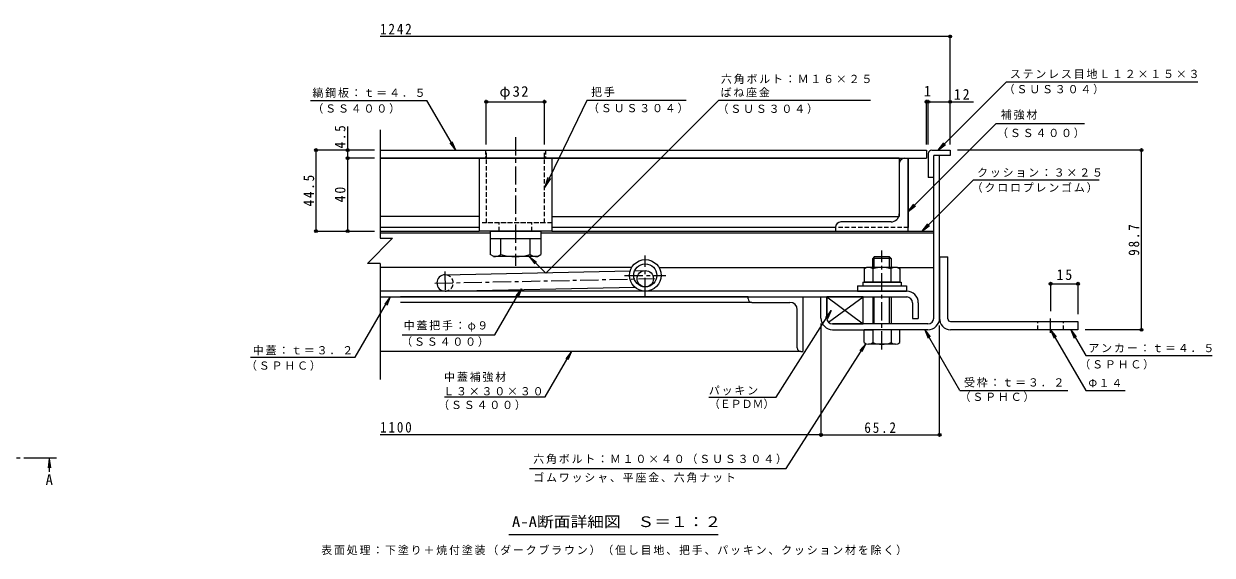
# Model space of a CAD drawing. Units: millimetres on the paper, enlarged 10 times, with parts at other scales. Extents: x -2620 to 2604, y -1962 to 1618.
# Drawn here: x -660 to 2604, y 158 to 1618 of the extents above; entities that cross this region are included whole.
import ezdxf
from ezdxf.enums import TextEntityAlignment as Align

# ---------------------------------------------------------------- set-up
doc = ezdxf.new("R2010")
doc.units = ezdxf.units.MM
doc.header["$LTSCALE"] = 10
doc.header["$PDMODE"] = 32
doc.header["$PDSIZE"] = 8
doc.linetypes.add('CHAIN1', pattern=[8, 5, -1, 1, -1])
doc.linetypes.add('DASHED1', pattern=[1.8, 1.2, -0.6])
for name, color, linetype, lineweight in [('0-2', 3, 'Continuous', 9), ('0-5', 7, 'Continuous', 9), ('D-1', 2, 'Continuous', 9), ('D-2', 3, 'Continuous', 9), ('D-3', 4, 'Continuous', 9), ('D-5', 7, 'Continuous', 9), ('D-6', 6, 'Continuous', 5), ('D-7', 5, 'Continuous', 5), ('D-8', 5, 'Continuous', 5), ('D-9', 134, 'Continuous', 5), ('D-A', 3, 'Continuous', 9), ('D-B', 6, 'Continuous', 5), ('D-C', 5, 'Continuous', 5), ('D-E', 3, 'Continuous', 9), ('D-F', 7, 'Continuous', 9)]:
    doc.layers.add(name, color=color, linetype=linetype, lineweight=lineweight)
doc.styles.add('ＭＳ ゴシック', font='')
doc.styles.get('ＭＳ ゴシック').set_extended_font_data('MS Gothic')

msp = doc.modelspace()

# ---------------------------------------------------------------- linework, layer by layer
at = {"layer": '0-2', "color": 4, "linetype": 'CHAIN1'}
msp.add_line((-610.27, 425.07), (-1142.49, 425.07), dxfattribs=at)
at = {"layer": '0-2', "color": 4}
for q in [(-593.54, 398.28), (-587.01, 398.28), (-590.27, 387.46)]:
    msp.add_line((-590.27, 423.07), q, dxfattribs=at)
msp.add_solid([(-570.27, 423.07), (-570.27, 427.07), (-610.27, 423.07), (-610.27, 427.07)], dxfattribs=at)
at = {"layer": 'D-1'}
for p, q in [((1855.44, 1256.09), (1839.44, 1256.09)), ((1839.44, 809.59), (1839.44, 1256.09)), ((1855.44, 809.59), (1855.44, 1256.09)), ((1545.44, 809.59), (1545.44, 867.59)), ((1823.44, 793.59), (1561.44, 793.59)), ((1561.44, 777.59), (1671.94, 777.59)), ((1823.44, 777.59), (1721.94, 777.59))]:
    msp.add_line(p, q, dxfattribs=at)
msp.add_lwpolyline([(1529.44, 809.59), (1529.44, 867.59), (1545.44, 867.59)], dxfattribs=at)
for centre, radius, start, end in [((1561.44, 809.59), 32, 180, 270), ((1561.44, 809.59), 16, 180, 270), ((1823.44, 809.59), 16, 270, 0), ((1823.44, 809.59), 32, 270, 0)]:
    msp.add_arc(centre, radius, start, end, dxfattribs=at)
at = {"layer": 'D-2'}
for p, q in [((318.46, 1271.09), (1819.44, 1271.09)), ((318.46, 1248.59), (1819.44, 1248.59)), ((1819.44, 1271.09), (1819.44, 1248.59))]:
    msp.add_line(p, q, dxfattribs=at)
at = {"layer": 'D-2', "linetype": 'DASHED1'}
for p, q in [((607.94, 1271.09), (607.94, 1248.59)), ((772.94, 1271.09), (772.94, 1248.59))]:
    msp.add_line(p, q, dxfattribs=at)
at = {"layer": 'D-2', "linetype": 'CHAIN1'}
for p, q in [((1046.94, 870.1), (1046.94, 981.08)), ((990.2, 926.84), (1103.68, 926.84))]:
    msp.add_line(p, q, dxfattribs=at)
at = {"layer": 'D-2'}
for radius in [43.25, 31.75]:
    msp.add_circle((1046.94, 926.84), radius, dxfattribs=at)
at = {"layer": 'D-3'}
for p, q in [((1824.44, 1261.09), (1824.44, 1196.09)), ((1834.44, 1271.09), (1884.44, 1271.09)), ((1839.44, 1196.09), (1839.44, 1256.09)), ((1839.44, 1196.09), (1824.44, 1196.09))]:
    msp.add_line(p, q, dxfattribs=at)
msp.add_lwpolyline([(1884.44, 1271.09), (1884.44, 1256.09), (1839.44, 1256.09)], dxfattribs=at)
msp.add_arc((1834.44, 1261.09), 10, 90, 180, dxfattribs=at)
at = {"layer": 'D-5'}
for p, q in [((2039.19, 1458.49), (2565.03, 1458.49)), ((127.31, 1407.26), (447.12, 1407.26)), ((526.15, 1271.09), (447.12, 1407.26)), ((886.2, 1407.26), (771.19, 1168.27)), ((773.82, 932.81), (1248.27, 1407.26)), ((1159.46, 1407.26), (886.2, 1407.26)), ((1665.25, 1407.26), (1248.27, 1407.26)), ((2253.42, 1342.95), (2009.87, 1342.95)), ((229.65, 1271.09), (229.65, 1335.44)), ((526.15, 1271.09), (510.89, 1290.89)), ((526.15, 1271.09), (516.53, 1294.17)), ((1851.79, 1271.09), (1871.62, 1286.31)), ((771.19, 1168.27), (780.56, 1196.77)), ((771.19, 1168.27), (787.61, 1193.38)), ((1948.85, 1189.6), (1807.84, 1048.6)), ((1948.85, 1189.6), (2293.39, 1189.6)), ((1769.44, 1102.52), (1789.27, 1117.74)), ((1807.84, 1048.6), (1823.06, 1068.43)), ((1807.84, 1048.6), (1827.68, 1063.81)), ((728.04, 978.59), (743.26, 958.76)), ((706.95, 890.24), (691.69, 870.44)), ((706.95, 890.24), (697.33, 867.17)), ((250.12, 701.77), (346.37, 867.59)), ((346.37, 867.59), (331.1, 847.79)), ((346.37, 867.59), (336.75, 844.52)), ((1406.2, 592.47), (1557.93, 830.57)), ((1557.93, 830.57), (1541.86, 811.42)), ((1557.93, 830.57), (1547.36, 807.92)), ((1814.61, 777.59), (1824.18, 754.49)), ((2160.44, 777.59), (2170.01, 754.49)), ((2160.44, 777.59), (2175.66, 757.76)), ((2160.44, 777.59), (2256.85, 610.6)), ((2215.74, 777.59), (2256.85, 706.38)), ((2215.74, 777.59), (2225.31, 754.49)), ((2215.74, 777.59), (2230.96, 757.76)), ((1433.98, 396.46), (1652.39, 739.22)), ((1652.39, 739.22), (1636.32, 720.07)), ((1652.39, 739.22), (1641.83, 716.56)), ((-37.6, 701.77), (250.12, 701.77)), ((772.24, 593.64), (844.18, 717.59)), ((844.18, 717.59), (828.92, 697.79)), ((844.18, 717.59), (834.56, 694.52)), ((2256.85, 706.38), (2604.29, 706.38)), ((495.62, 593.64), (772.24, 593.64)), ((1221.64, 592.47), (1406.2, 592.47)), ((1911.03, 610.6), (2207.37, 610.6)), ((2256.85, 610.6), (2364.91, 610.6)), ((729.11, 396.46), (1433.98, 396.46)), ((1246.88, 214.25), (671.88, 214.25))]:
    msp.add_line(p, q, dxfattribs=at)
for points in [[(2039.19, 1458.49), (1851.79, 1271.09), (1867.01, 1290.92)], [(2009.87, 1342.95), (1769.44, 1102.52), (1784.66, 1122.36)], [(773.82, 932.81), (728.04, 978.59), (747.88, 963.37)], [(379.56, 763.33), (633.29, 763.33), (706.95, 890.24)], [(1911.03, 610.6), (1814.61, 777.59), (1829.83, 757.76)]]:
    msp.add_lwpolyline(points, dxfattribs=at)
at = {"layer": 'D-6'}
for p, q in [((318.46, 1048.6), (590.44, 1048.6)), ((790.44, 1048.6), (1839.44, 1048.6)), ((318.46, 1043.6), (620.44, 1043.6)), ((760.44, 1043.6), (1839.44, 1043.6)), ((1009.56, 948.6), (318.46, 948.6)), ((1084.32, 948.6), (1654.44, 948.6)), ((1739.44, 948.6), (1839.44, 948.6)), ((496.47, 928.58), (1005.5, 939.23)), ((1017.82, 939.49), (1046.47, 940.09)), ((497.41, 883.6), (1018.24, 894.49)), ((1046.94, 895.09), (1047.41, 895.1)), ((1545.44, 867.59), (1545.44, 809.59)), ((1549.96, 798.45), (1645.44, 867.59))]:
    msp.add_line(p, q, dxfattribs=at)
at = {"layer": 'D-6', "linetype": 'CHAIN1'}
for p, q in [((468.42, 905.5), (1072.22, 918.12)), ((496.28, 937.59), (497.53, 877.72))]:
    msp.add_line(p, q, dxfattribs=at)
at = {"layer": 'D-6'}
msp.add_lwpolyline([(1561.44, 793.59), (1645.44, 793.59), (1645.44, 867.59), (1545.44, 867.59), (1645.44, 793.59)], dxfattribs=at)
msp.add_circle((1046.94, 917.59), 22.5, dxfattribs=at)
msp.add_arc((496.94, 906.09), 22.5, 90, 270, dxfattribs=at)
at = {"layer": 'D-6', "linetype": 'DASHED1'}
msp.add_arc((496.94, 906.09), 22.5, 270, 90, dxfattribs=at)
at = {"layer": 'D-7'}
for p, q in [((590.44, 1248.59), (590.44, 1048.59)), ((790.44, 1248.59), (790.44, 1048.59)), ((790.44, 1048.59), (590.44, 1048.59)), ((1676, 977.59), (1671.94, 973.53)), ((1721.94, 973.53), (1671.94, 973.53)), ((1671.94, 948.59), (1671.94, 973.53)), ((1717.88, 977.59), (1676, 977.59)), ((1676, 948.59), (1676, 977.59)), ((1717.88, 977.59), (1721.94, 973.53)), ((1717.88, 948.59), (1717.88, 977.59)), ((1721.94, 973.53), (1721.94, 950.09)), ((1721.94, 973.53), (1721.94, 948.59)), ((1671.94, 867.59), (1671.94, 793.59)), ((1676, 793.59), (1676, 867.59)), ((1717.88, 793.59), (1717.88, 867.59)), ((1721.94, 867.59), (1721.94, 793.59)), ((1745.94, 777.59), (1647.94, 777.59)), ((1647.94, 742.06), (1647.94, 777.59)), ((1671.94, 777.59), (1671.94, 742.06)), ((1721.94, 777.59), (1721.94, 742.06)), ((1745.94, 742.06), (1745.94, 777.59)), ((1733.94, 737.59), (1659.94, 737.59))]:
    msp.add_line(p, q, dxfattribs=at)
at = {"layer": 'D-7', "linetype": 'DASHED1'}
for p, q in [((790.44, 1071.09), (590.44, 1071.09)), ((645.44, 1048.59), (645.44, 1071.09)), ((735.44, 1048.59), (735.44, 1071.09))]:
    msp.add_line(p, q, dxfattribs=at)
at = {"layer": 'D-7', "linetype": 'CHAIN1'}
msp.add_line((1696.94, 723.2), (1696.94, 995.25), dxfattribs=at)
at = {"layer": 'D-7', "color": 2, "lineweight": 9}
for p, q in [((1647.87, 944.79), (1654.44, 948.59)), ((1739.44, 948.59), (1654.44, 948.59)), ((1647.87, 944.79), (1647.87, 908.59)), ((1672.4, 944.79), (1672.4, 908.59)), ((1721.48, 944.79), (1721.48, 908.59))]:
    msp.add_line(p, q, dxfattribs=at)
at = {"layer": 'D-7', "color": 134}
for p, q in [((1629.44, 898.59), (1629.44, 883.59)), ((1629.44, 898.59), (1764.44, 898.59)), ((1629.44, 883.59), (1764.44, 883.59)), ((1764.44, 898.59), (1764.44, 883.59))]:
    msp.add_line(p, q, dxfattribs=at)
at = {"layer": 'D-7', "color": 6}
for p, q in [((1644.44, 908.59), (1644.44, 898.59)), ((1644.44, 898.59), (1749.44, 898.59))]:
    msp.add_line(p, q, dxfattribs=at)
at = {"layer": 'D-7', "color": 2, "lineweight": 9}
msp.add_lwpolyline([(1739.44, 948.59), (1746.02, 944.79), (1746.02, 908.59), (1647.87, 908.59)], dxfattribs=at)
at = {"layer": 'D-7', "color": 6}
msp.add_lwpolyline([(1644.44, 908.59), (1749.44, 908.59), (1749.44, 898.59)], dxfattribs=at)
at = {"layer": 'D-7', "color": 2, "lineweight": 9}
for centre, radius, start, end in [((1662.35, 919.71), 28.97, 94.38438, 120), ((1659.37, 924.39), 24.21, 57.42749, 88.18784), ((1696.94, 867.39), 81.2, 72.41188, 107.5881), ((1734.51, 924.39), 24.21, 91.81215, 122.57249), ((1731.53, 919.71), 28.97, 59.99998, 85.6156)]:
    msp.add_arc(centre, radius, start, end, dxfattribs=at)
at = {"layer": 'D-7'}
for centre, radius, start, end in [((1659.94, 755.92), 18.33, 229.1022, 310.89809), ((1696.94, 809.67), 72.08, 249.70546, 290.29454), ((1733.94, 755.92), 18.33, 229.10191, 310.8978)]:
    msp.add_arc(centre, radius, start, end, dxfattribs=at)
at = {"layer": 'D-8'}
for p, q in [((318.46, 1248.59), (1769.44, 1248.59)), ((1769.44, 1248.59), (1769.44, 1058.6)), ((590.44, 1058.6), (318.46, 1058.6)), ((1569.44, 1058.6), (790.44, 1058.6))]:
    msp.add_line(p, q, dxfattribs=at)
at = {"layer": 'D-8', "linetype": 'DASHED1'}
msp.add_line((1769.44, 1058.6), (1569.44, 1058.6), dxfattribs=at)
at = {"layer": 'D-9'}
for p, q in [((1759.44, 1248.59), (1769.44, 1248.59)), ((1769.44, 1048.6), (1769.44, 1248.59)), ((1744.44, 1233.59), (1744.44, 1096.1)), ((1569.44, 1058.6), (1569.44, 1048.6)), ((1569.44, 1048.6), (1769.44, 1048.6)), ((1721.94, 1073.6), (1584.44, 1073.6)), ((620.94, 1028.59), (620.94, 984.22)), ((650.44, 984.08), (650.44, 1028.59)), ((730.44, 984.08), (730.44, 1028.59)), ((759.94, 1028.59), (759.94, 984.08)), ((630.48, 978.71), (620.94, 984.22)), ((750.44, 978.59), (759.94, 984.08)), ((750.44, 978.59), (630.69, 978.59))]:
    msp.add_line(p, q, dxfattribs=at)
for centre, radius, start, end in [((1759.44, 1233.59), 15, 90, 180), ((1721.94, 1096.1), 22.5, 270, 0), ((1584.44, 1058.6), 15, 90, 180), ((631.73, 1013.1), 34.53, 267.86055, 302.81094), ((690.44, 1127.19), 148.6, 254.38446, 285.61554), ((749.15, 1013.1), 34.53, 237.18906, 272.13945)]:
    msp.add_arc(centre, radius, start, end, dxfattribs=at)
at = {"layer": 'D-A'}
for p, q in [((1764.94, 883.59), (318.46, 883.59)), ((318.46, 867.59), (1764.94, 867.59)), ((1780.94, 851.59), (1780.94, 808.59)), ((1796.94, 851.59), (1796.94, 808.59)), ((1780.94, 808.59), (1796.94, 808.59))]:
    msp.add_line(p, q, dxfattribs=at)
for radius in [32, 16]:
    msp.add_arc((1764.94, 851.59), radius, 0, 90, dxfattribs=at)
at = {"layer": 'D-B', "color": 4, "lineweight": 9}
for p, q in [((1744.44, 1248.59), (318.46, 1248.59)), ((1744.44, 1248.59), (1744.44, 1088.59)), ((590.44, 1088.59), (318.46, 1088.59)), ((790.44, 1088.59), (1744.44, 1088.59))]:
    msp.add_line(p, q, dxfattribs=at)
at = {"layer": 'D-B'}
for p, q in [((1329.44, 867.59), (374.99, 867.59)), ((1339.44, 852.59), (374.99, 852.59)), ((1329.44, 867.59), (1479.44, 867.59)), ((1329.44, 862.59), (1329.44, 867.59)), ((1339.44, 852.59), (1444.44, 852.59)), ((1479.44, 867.59), (1479.44, 717.59)), ((1464.44, 727.59), (1464.44, 832.59)), ((1474.44, 717.59), (318.46, 717.59)), ((1474.44, 717.59), (1479.44, 717.59))]:
    msp.add_line(p, q, dxfattribs=at)
for centre, radius, start, end in [((1339.44, 862.59), 10, 180, 270), ((1444.44, 832.59), 20, 0, 90), ((1474.44, 727.59), 10, 180, 270)]:
    msp.add_arc(centre, radius, start, end, dxfattribs=at)
at = {"layer": 'D-C', "color": 2, "linetype": 'CHAIN1', "lineweight": 9}
msp.add_line((690.69, 1306.27), (690.69, 952.96), dxfattribs=at)
at = {"layer": 'D-C', "color": 2, "linetype": 'DASHED1', "lineweight": 9}
for p in [(610.44, 1271.09), (770.44, 1071.09)]:
    msp.add_line(p, (770.44, 1271.09), dxfattribs=at)
at = {"layer": 'D-C', "color": 134}
for p, q in [((620.44, 1048.59), (760.44, 1048.59)), ((760.44, 1048.59), (760.44, 1028.59))]:
    msp.add_line(p, q, dxfattribs=at)
at = {"layer": 'D-C', "color": 2, "linetype": 'DASHED1', "lineweight": 9}
msp.add_lwpolyline([(770.44, 1071.09), (610.44, 1071.09), (610.44, 1271.09)], dxfattribs=at)
at = {"layer": 'D-C', "color": 134}
msp.add_lwpolyline([(620.44, 1048.59), (620.44, 1028.59), (760.44, 1028.59)], dxfattribs=at)
at = {"layer": 'D-E'}
for p, q in [((1855.44, 977.6), (1855.44, 809.59)), ((1855.44, 977.6), (1877.94, 977.6)), ((1877.94, 807.59), (1877.94, 977.6)), ((1885.44, 800.09), (2235.44, 800.09)), ((2235.44, 800.09), (2235.44, 777.59)), ((2235.44, 777.59), (1885.44, 777.59))]:
    msp.add_line(p, q, dxfattribs=at)
at = {"layer": 'D-E', "linetype": 'DASHED1'}
for p, q in [((2125.44, 777.59), (2125.44, 800.09)), ((2195.44, 777.59), (2195.44, 800.09))]:
    msp.add_line(p, q, dxfattribs=at)
at = {"layer": 'D-E', "linetype": 'CHAIN1'}
msp.add_line((2160.44, 768.86), (2160.44, 808.3), dxfattribs=at)
at = {"layer": 'D-E'}
for radius, start in [(30, 176.17647), (7.5, 180.00027)]:
    msp.add_arc((1885.44, 807.59), radius, start, 270, dxfattribs=at)
at = {"layer": 'D-F'}
for p, q in [((1884.44, 1583.06), (318.46, 1583.06)), ((1884.44, 1286.09), (1884.44, 1588.06)), ((610.19, 1286.09), (610.19, 1408.72)), ((770.19, 1286.09), (770.19, 1408.72)), ((1819.44, 1286.09), (1819.44, 1408.72)), ((1824.44, 1286.09), (1824.44, 1408.72)), ((610.19, 1403.72), (770.19, 1403.72)), ((1819.44, 1403.72), (1824.44, 1403.72)), ((1824.44, 1403.72), (1948.79, 1403.72)), ((318.46, 1326.85), (318.46, 1028.75)), ((303.46, 1271.09), (139.69, 1271.09)), ((142.69, 1048.6), (142.69, 1271.09)), ((303.46, 1248.59), (224.65, 1248.59)), ((229.65, 1248.59), (229.65, 1271.09)), ((229.65, 1048.6), (229.65, 1248.59)), ((2413.07, 1271.09), (1904.44, 1271.09)), ((2410.07, 777.59), (2410.07, 1271.09)), ((139.69, 1048.6), (303.46, 1048.6)), ((318.46, 959.94), (284.06, 959.94)), ((318.46, 959.94), (318.46, 641.05)), ((2160.44, 906.84), (2160.44, 828.3)), ((2160.44, 903.84), (2235.44, 903.84)), ((2235.44, 906.84), (2235.44, 820.09)), ((1529.44, 794.59), (1529.44, 483.69)), ((1855.44, 485.69), (1855.44, 789.59)), ((2413.07, 777.59), (2255.44, 777.59)), ((1529.44, 488.69), (318.46, 488.69)), ((1529.44, 488.69), (1855.44, 488.69))]:
    msp.add_line(p, q, dxfattribs=at)
msp.add_lwpolyline([(318.46, 1028.75), (352.87, 1028.75), (284.06, 959.94)], dxfattribs=at)
for p in [(1884.44, 1583.06), (610.19, 1403.72), (770.19, 1403.72), (1819.44, 1403.72), (1824.44, 1403.72), (1884.44, 1403.72), (142.69, 1271.09), (229.65, 1271.09), (2410.07, 1271.09), (229.65, 1248.59), (142.69, 1048.6), (229.65, 1048.6), (2160.44, 903.84), (2235.44, 903.84), (2410.07, 777.59), (1529.44, 488.69), (1855.44, 488.69)]:
    msp.add_point(p, dxfattribs=at)

# ---------------------------------------------------------------- texts
at = {"layer": '0-5', "color": 2, "style": 'ＭＳ ゴシック'}
msp.add_text('A', height=29.33, dxfattribs=at).set_placement((-600.27, 342.37), align=Align.BOTTOM_LEFT)
at = {"layer": 'D-5', "style": 'ＭＳ ゴシック'}
msp.add_text('（ＥＰＤＭ）', height=21.99, dxfattribs=at).set_placement((1221.64, 555.91), align=Align.BOTTOM_LEFT)
at = {"layer": 'D-5', "color": 2, "style": 'ＭＳ ゴシック', "width": 1.15}
msp.add_text('A-A断面詳細図\u3000Ｓ＝１：２', height=29.33, dxfattribs=at).set_placement((680.63, 226.75), align=Align.BOTTOM_LEFT)
at = {"layer": 'D-5', "char_height": 21.99, "attachment_point": 7, "style": 'ＭＳ ゴシック'}
for s, insert in [('\\T1.17;六角ボルト：Ｍ１６×２５', (1254.79, 1452.61)), ('\\T1.17;ステンレス目地Ｌ１２×１５×３', (2048.38, 1466.66)), ('\\T1.17;縞鋼板：ｔ＝４．５', (132.64, 1414.81)), ('\\T1.17;把手', (898.3, 1417.1)), ('\\T1.17;ばね座金', (1253.75, 1415.89)), ('\\T1.17;（ＳＵＳ３０４）', (2031.54, 1424.22)), ('\\T1.17;（ＳＳ４００）', (132.64, 1371.14)), ('\\T1.17;（ＳＵＳ３０４）', (889.89, 1372.19)), ('\\T1.17;（ＳＵＳ３０４）', (1245.48, 1370.33)), ('\\T1.17;補強材', (2023.62, 1354.43)), ('\\T1.17;（ＳＳ４００）', (2013.42, 1303.9)), ('\\T1.17;クッション：３×２５', (1958.4, 1195.93)), ('\\T1.17;（クロロプレンゴム）', (1943.59, 1153.83)), ('\\T1.17;中蓋把手：φ９', (383.28, 772.21)), ('\\T1.17;（ＳＳ４００）', (376.63, 730.67)), ('\\T1.17;中蓋：ｔ＝３．２', (-31.17, 707.46)), ('\\T1.17;アンカー：ｔ＝４．５', (2264.16, 714.9)), ('\\T1.17;（ＳＰＨＣ）', (-49.85, 664.9)), ('\\T1.17;（ＳＰＨＣ）', (2239.18, 668.3)), ('\\T1.17;中蓋補強材', (494.34, 634.14)), ('\\T1.17;パッキン', (1221.64, 597.29)), ('\\T1.17;受枠：ｔ＝３．２', (1922.53, 619.16)), ('\\T1.17;Φ１４', (2264.16, 619.12)), ('\\T1.17;Ｌ３×３０×３０', (491.99, 596.95)), ('\\T1.17;（ＳＰＨＣ）', (1910.36, 579.01)), ('\\T1.17;（ＳＳ４００）', (478.15, 556.82)), ('\\T1.17;六角ボルト：Ｍ１０×４０（ＳＵＳ３０４）', (739.25, 408.48)), ('\\T1.17;ゴムワッシャ、平座金、六角ナット', (739.25, 357.66)), ('\\T1.17;表面処理：下塗り＋焼付塗装（ダークブラウン）（但し目地、把手、パッキン、クッション材を除く）', (156.88, 158.12))]:
    msp.add_mtext(s, dxfattribs=dict(at, insert=insert))
at = {"layer": 'D-F', "color": 2, "style": 'ＭＳ ゴシック'}
msp.add_text('1', height=29.33, dxfattribs=at).set_placement((1811.94, 1409.72), align=Align.BOTTOM_LEFT)
at = {"layer": 'D-F', "color": 2, "char_height": 29.33, "attachment_point": 7, "style": 'ＭＳ ゴシック'}
for s, insert in [('\\T1.28;\\W0.9;1242', (318.46, 1589.06)), ('\\T1.19;φ32', (646.44, 1409.71)), ('\\T1.27;\\W0.95;12', (1894.72, 1409.72)), ('\\T1.27;\\W0.95;15', (2176.69, 913.84)), ('\\T1.28;\\W0.9;1100', (318.46, 494.69)), ('\\T1.28;\\W0.9;65.2', (1648.69, 493.69))]:
    msp.add_mtext(s, dxfattribs=dict(at, insert=insert))
at = {"layer": 'D-F', "color": 2, "char_height": 29.33, "attachment_point": 7, "rotation": 90, "style": 'ＭＳ ゴシック'}
for s, insert in [('\\T1.27;\\W0.9;4.5', (223.65, 1275.57)), ('\\T1.28;\\W0.9;44.5', (137.69, 1116.1)), ('\\T1.27;\\W0.95;40', (223.65, 1127.35)), ('\\T1.28;\\W0.9;98.7', (2404.07, 980.59))]:
    msp.add_mtext(s, dxfattribs=dict(at, insert=insert))

doc.saveas('drawing.dxf')
